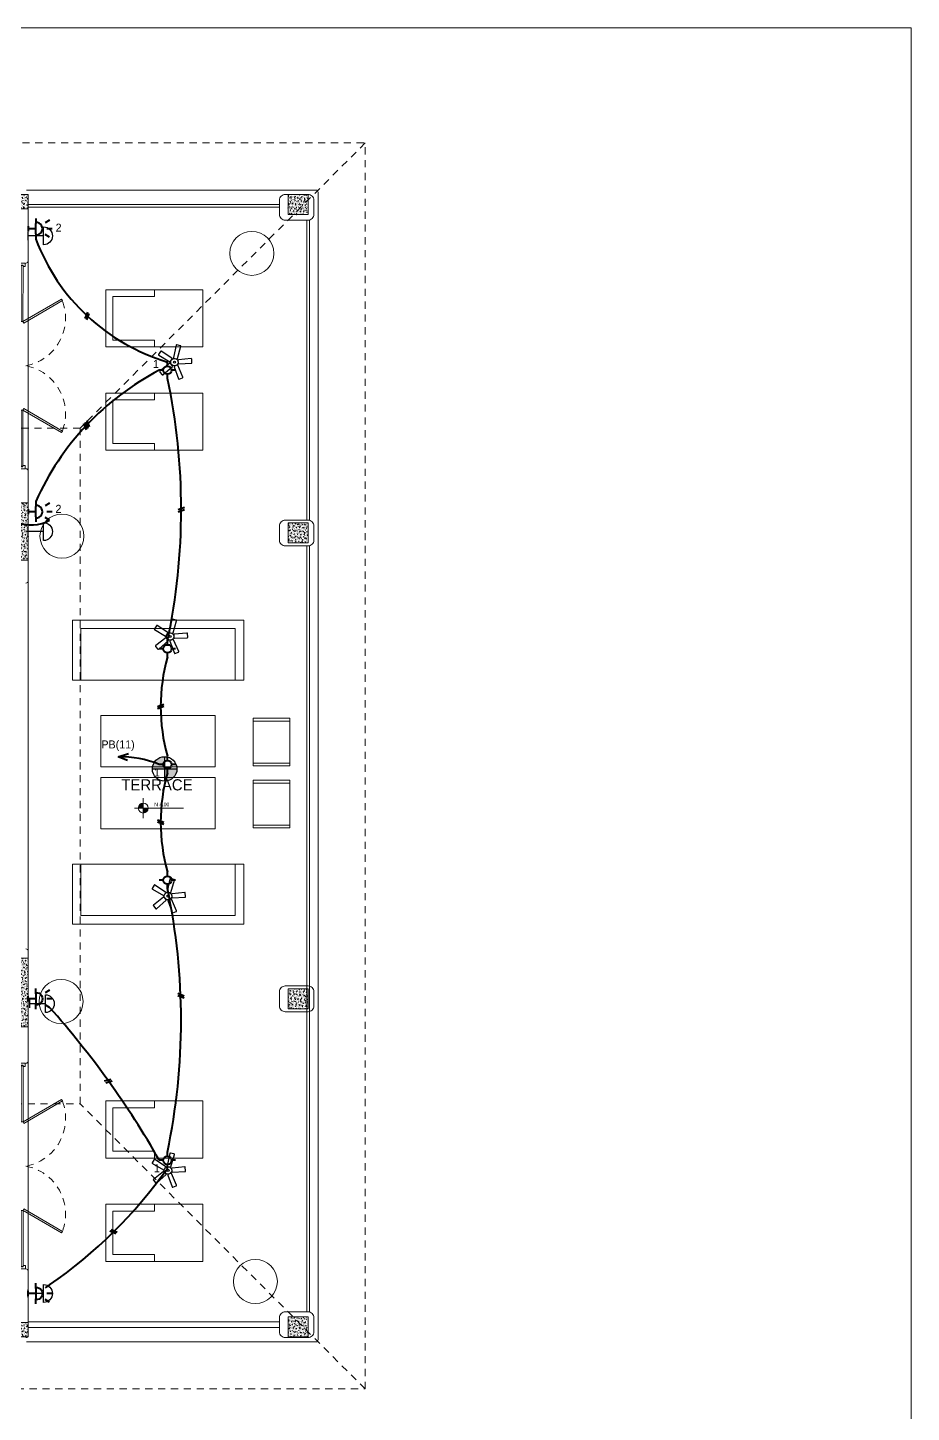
# Model space of a CAD drawing. Header units: metres. Extents: x 14 to 2416, y -346 to 476.
# Drawn here: x 154.02 to 169.49, y -87.38 to -63.15 of the extents above; entities that cross this region are included whole.
import ezdxf

# ---------------------------------------------------------------- set-up
doc = ezdxf.new("R2010")
doc.units = ezdxf.units.M
doc.linetypes.add('0', pattern=[0])
doc.linetypes.add('HIDDEN2', pattern=[0.1875, 0.125, -0.0625])
doc.layers.get('0').update_dxf_attribs({"linetype": '0', "lineweight": 20})
doc.layers.get('Defpoints').update_dxf_attribs({"color": 6})
for name, color, linetype, lineweight in [('01_Mobiliario', 19, 'Continuous', 0), ('A-ANNO-TEXT', 20, 'Continuous', 13), ('A-DOOR', 35, 'Continuous', 5), ('A-WALL', 250, 'Continuous', 20), ('baños', 251, 'Continuous', 0), ('Columnas', 7, 'Continuous', 18), ('E Salida Luces', 22, 'Continuous', 40), ('E Tuberia Emp Losa', 22, 'Continuous', 40), ('MOBILIARIOS', 252, 'Continuous', 0), ('muros bajitos', 252, 'Continuous', 5), ('piso', 253, 'Continuous', 0), ('textos', 7, 'Continuous', 0)]:
    doc.layers.add(name, color=color, linetype=linetype, lineweight=lineweight)
doc.layers.add('HATCH', color=8, linetype='Continuous')
doc.layers.add('MAVA Luminarias', color=1, linetype='Continuous')
doc.layers.add('Techos 1', color=7, linetype='HIDDEN2', lineweight=9, true_color=0x42391a)
doc.styles.add('CENTURY GOTHIC', font='GOTHIC.TTF')
doc.styles.add('ESC100-2mm', font='arial.ttf', dxfattribs={"height": 0.15})
doc.styles.get("Standard").update_dxf_attribs({"font": 'arial.ttf', "height": 0.1875})
pattern_1 = [(50, (114.33107, 55.238796), (0.058299094, -0.005100507), [0.006096, -0.067056]), (355, (114.33107, 55.238796), (-0.011277895, 0.06113819), [0.0048768, -0.053644987]), (100.451445, (114.33593, 55.23837), (0.0470212, 0.05603768), [0.005180803, -0.056988878]), (46.1842, (114.33107, 55.25505), (0.086745293, -0.013453545), [0.009144, -0.100584]), (96.63556, (114.3383, 55.25393), (0.075969323, 0.07917636), [0.00777121, -0.085483395]), (351.18415, (114.33107, 55.25505), (0.07596932, 0.07917636), [0.00731519, -0.080467114]), (21, (114.3392, 55.25099), (0.048516605, -0.032724863), [0.006096, -0.067056]), (326, (114.3392, 55.25099), (0.01977665, 0.05894015), [0.0048768, -0.0536448]), (71.451445, (114.34324, 55.24826), (0.068293254, 0.026215286), [0.005180803, -0.05698878]), (37.5, (114.331071, 55.238796), (0.000988353, 0.0270576124), [0, -0.05299456, 0, -0.0544576, 0, -0.053848]), (7.5, (114.33107, 55.238796), (0.021382292, 0.032057784), [0, -0.03104896, 0, -0.05177536, 0, -0.0205232]), (327.5, (114.312946, 55.238796), (0.0433889905, -0.001833198), [0, -0.02032, 0, -0.0633984, 0, -0.0841248]), (317.5, (114.304818, 55.238796), (0.047401338, 0.008136477), [0, -0.026416, 0, -0.04210304, 0, -0.0597408])]

# ---------------------------------------------------------------- blocks, each defined once
blk = doc.blocks.new('abanico mava')
at = {"layer": 'MAVA Luminarias', "linetype": 'ByBlock', "lineweight": -2, "extrusion": (4.64878e-10, 3.72215e-09, 1), "elevation": 0}
for points in [[(513803.102, 2035248.678), (513803.215, 2035249.086, 0.421374), (513803.203, 2035249.107), (513803.084, 2035249.136, 0.421374), (513803.064, 2035249.124), (513802.972, 2035248.71, 0.407089), (513802.984, 2035248.69), (513803.082, 2035248.666, 0.407089)], [(513802.921, 2035248.69), (513802.567, 2035248.923, 0.421374), (513802.544, 2035248.918), (513802.479, 2035248.814, 0.421374), (513802.485, 2035248.791), (513802.85, 2035248.576, 0.407089), (513802.873, 2035248.581), (513802.926, 2035248.667, 0.407089)], [(513802.993, 2035248.405), (513803.142, 2035248.008, 0.421374), (513803.164, 2035247.998), (513803.278, 2035248.044, 0.421374), (513803.287, 2035248.066), (513803.118, 2035248.455, 0.407089), (513803.096, 2035248.464), (513803.003, 2035248.426, 0.407089)]]:
    blk.add_lwpolyline(points, format="xyb", close=True, dxfattribs=at)
at = {"layer": 'MAVA Luminarias', "linetype": 'ByBlock', "lineweight": -2, "extrusion": (4.64878e-10, 3.72215e-09, 1)}
for points in [[(513802.854, 2035248.521), (513802.522, 2035248.257, 0.421374), (513802.52, 2035248.233), (513802.599, 2035248.139, 0.421374), (513802.623, 2035248.137), (513802.94, 2035248.418, 0.407089), (513802.942, 2035248.442), (513802.877, 2035248.519, 0.407089)], [(513803.147, 2035248.501), (513803.57, 2035248.521, 0.421374), (513803.586, 2035248.539), (513803.578, 2035248.661, 0.421374), (513803.559, 2035248.676), (513803.137, 2035248.636, 0.407089), (513803.122, 2035248.618), (513803.129, 2035248.517, 0.407089)]]:
    blk.add_lwpolyline(points, format="xyb", close=True, dxfattribs=at)
at = {"layer": 'MAVA Luminarias', "linetype": 'ByBlock', "lineweight": -2}
for radius in [0.123, 0.0335]:
    blk.add_circle((513803.004, 2035248.559), radius, dxfattribs=at)
blk = doc.blocks.new('lum decorativa')
at = {"layer": 'MAVA Luminarias', "ltscale": 0.3, "transparency": 33554687}
h = blk.add_hatch(color=82, dxfattribs=at)
h.paths.add_polyline_path([(513802.9376, 2035251.3382, 0.414214), (513802.8639, 2035251.2646), (513802.9376, 2035251.2646)])
h.paths.add_polyline_path([(513802.9376, 2035251.1909, 0.414214), (513803.0112, 2035251.2646), (513802.9376, 2035251.2646)])
at = {"layer": 'MAVA Luminarias', "color": 82, "ltscale": 0.3, "transparency": 33554687}
for p, q in [((513802.9376, 2035251.3382), (513802.9376, 2035251.1909)), ((513802.8639, 2035251.2646), (513803.0112, 2035251.2646))]:
    blk.add_line(p, q, dxfattribs=at)
blk.add_circle((513802.9376, 2035251.2646), 0.0737, dxfattribs=at)
blk = doc.blocks.new('SCONCE 1')
at = {"layer": 'MAVA Luminarias', "color": 5, "linetype": 'Continuous'}
for p, q in [((-1.374, 0.679), (-1.374, 1.191)), ((-1.374, 0.935), (-0.931, 0.935)), ((-0.931, 0.816), (-0.931, 1.054))]:
    blk.add_line(p, q, dxfattribs=at)
blk.add_arc((-1.374, 0.935), 0.256, 90, 270, dxfattribs=at)
blk = doc.blocks.new('A$C2f9b60d5')
at = {"layer": 'A-DOOR'}
for p, q in [((0, 0.101), (0.06, 0.101)), ((0, 0.101), (0, 0.001)), ((0.035, 0.001), (0, 0.001)), ((0.035, 0.061), (0.035, 0.001)), ((0.06, 0.061), (0.035, 0.061)), ((0.06, 0.061), (0.06, 0.101)), ((3.6, 0.1), (3.54, 0.1)), ((3.54, 0.06), (3.54, 0.1)), ((3.54, 0.06), (3.565, 0.06)), ((3.565, 0.06), (3.565, 0)), ((3.565, 0), (3.6, 0)), ((3.6, 0.1), (3.6, 0))]:
    blk.add_line(p, q, dxfattribs=at)
for points in [[(0.631, 0.734), (1.025, 0.06), (1.051, 0.076), (0.658, 0.749)], [(2.966, 0.734), (2.572, 0.06), (2.546, 0.075), (2.94, 0.749)], [(0.045, 0.061), (1.025, 0.06), (1.025, 0.03), (0.045, 0.03)], [(3.552, 0.06), (2.572, 0.06), (2.572, 0.03), (3.552, 0.03)]]:
    blk.add_lwpolyline(points, close=True, dxfattribs=at)
at = {"layer": 'A-DOOR', "linetype": 'HIDDEN2'}
for centre, start, end in [((0.96, -0.049), 10.7613, 110.7488), ((2.637, -0.049), 69.2325, 169.2199)]:
    blk.add_arc(centre, 0.854, start, end, dxfattribs=at)
blk = doc.blocks.new('A$C89702949')
at = {"layer": 'HATCH'}
h = blk.add_hatch(dxfattribs=at)
h.set_pattern_fill('AR-CONC', color=256, scale=0.00032)
h.set_pattern_definition(pattern_1)
h.paths.add_polyline_path([(0, 19.989), (0, 19.689), (0.8, 19.689), (0.8, 19.989)])
h = blk.add_hatch(dxfattribs=at)
h.set_pattern_fill('AR-CONC', color=256, scale=0.00032)
h.set_pattern_definition(pattern_1)
h.paths.add_polyline_path([(6.162, 19.989), (6.162, 19.689), (6.762, 19.689), (6.762, 19.989)])
h = blk.add_hatch(dxfattribs=at)
h.set_pattern_fill('AR-CONC', color=256, scale=0.00032)
h.set_pattern_definition(pattern_1)
h.paths.add_polyline_path([(15.3, 19.989), (15.3, 19.689), (16.1, 19.689), (16.1, 19.989)])
h = blk.add_hatch(dxfattribs=at)
h.set_pattern_fill('AR-CONC', color=256, scale=0.00032)
h.set_pattern_definition(pattern_1)
h.paths.add_polyline_path([(19.75, 19.989), (19.75, 19.739), (20.7, 19.739), (20.95, 19.739), (20.95, 19.989)])
h = blk.add_hatch(dxfattribs=at)
h.set_pattern_fill('AR-CONC', color=256, scale=0.00032)
h.set_pattern_definition(pattern_1)
h.paths.add_polyline_path([(25.5, 19.637), (25.85, 19.637), (25.85, 19.987), (25.5, 19.987)])
h = blk.add_hatch(dxfattribs=at)
h.set_pattern_fill('AR-CONC', color=256, scale=0.00032)
h.set_pattern_definition(pattern_1)
h.paths.add_polyline_path([(20.95, 13.59), (20.65, 13.59), (20.65, 14.594), (20.95, 14.594)])
h = blk.add_hatch(dxfattribs=at)
h.set_pattern_fill('AR-CONC', color=256, scale=0.00032)
h.set_pattern_definition(pattern_1)
h.paths.add_polyline_path([(0, 14.289), (0, 13.989), (0.8, 13.989), (0.8, 14.289)])
h = blk.add_hatch(dxfattribs=at)
h.set_pattern_fill('AR-CONC', color=256, scale=0.00032)
h.set_pattern_definition(pattern_1)
h.paths.add_polyline_path([(4.101, 14.239), (4.101, 13.989), (4.701, 13.989), (4.701, 14.239)])
h = blk.add_hatch(dxfattribs=at)
h.set_pattern_fill('AR-CONC', color=256, scale=0.00032)
h.set_pattern_definition(pattern_1)
h.paths.add_polyline_path([(7.875, 13.989), (8.125, 13.989), (8.125, 14.239), (7.875, 14.239)])
h = blk.add_hatch(dxfattribs=at)
h.set_pattern_fill('AR-CONC', color=256, scale=0.00032)
h.set_pattern_definition(pattern_1)
h.paths.add_polyline_path([(11.075, 13.989), (11.325, 13.989), (11.325, 14.239), (11.075, 14.239)])
h = blk.add_hatch(dxfattribs=at)
h.set_pattern_fill('AR-CONC', color=256, scale=0.00032)
h.set_pattern_definition(pattern_1)
h.paths.add_polyline_path([(14.65, 13.235), (14.4, 13.235), (14.4, 14.239), (15.55, 14.239), (15.55, 13.989), (14.65, 13.989)])
h = blk.add_hatch(dxfattribs=at)
h.set_pattern_fill('AR-CONC', color=256, scale=0.00032)
h.set_pattern_definition(pattern_1)
h.paths.add_polyline_path([(25.5, 13.895), (25.85, 13.895), (25.85, 14.245), (25.5, 14.245)])
h = blk.add_hatch(dxfattribs=at)
h.set_pattern_fill('AR-CONC', color=256, scale=0.00032)
h.set_pattern_definition(pattern_1)
h.paths.add_polyline_path([(11.075, 11.779), (11.325, 11.779), (11.325, 12.029), (11.075, 12.029)])
h = blk.add_hatch(dxfattribs=at)
h.set_pattern_fill('AR-CONC', color=256, scale=0.00032)
h.set_pattern_definition(pattern_1)
h.paths.add_polyline_path([(2.272, 7.97), (2.522, 7.97), (2.522, 8.22), (2.272, 8.22)])
h = blk.add_hatch(dxfattribs=at)
h.set_pattern_fill('AR-CONC', color=256, scale=0.00032)
h.set_pattern_definition(pattern_1)
h.paths.add_polyline_path([(7.875, 7.97), (8.125, 7.97), (8.125, 8.22), (7.875, 8.22)])
h = blk.add_hatch(dxfattribs=at)
h.set_pattern_fill('AR-CONC', color=256, scale=0.00032)
h.set_pattern_definition(pattern_1)
h.paths.add_polyline_path([(11.075, 7.979), (11.325, 7.979), (11.325, 8.229), (11.075, 8.229)])
h = blk.add_hatch(dxfattribs=at)
h.set_pattern_fill('AR-CONC', color=256, scale=0.00032)
h.set_pattern_definition(pattern_1)
h.paths.add_polyline_path([(14.65, 6.655), (14.4, 6.655), (14.4, 5.75), (15.55, 5.75), (15.55, 6), (14.65, 6)])
h = blk.add_hatch(dxfattribs=at)
h.set_pattern_fill('AR-CONC', color=256, scale=0.00032)
h.set_pattern_definition(pattern_1)
h.paths.add_polyline_path([(20.95, 5.425), (20.65, 5.425), (20.65, 6.625), (20.95, 6.625)])
h = blk.add_hatch(dxfattribs=at)
h.set_pattern_fill('AR-CONC', color=256, scale=0.00032)
h.set_pattern_definition(pattern_1)
h.paths.add_polyline_path([(25.5, 5.74), (25.85, 5.74), (25.85, 6.09), (25.5, 6.09)])
h = blk.add_hatch(dxfattribs=at)
h.set_pattern_fill('AR-CONC', color=256, scale=0.00032)
h.set_pattern_definition(pattern_1)
h.paths.add_polyline_path([(2.3, 5.4), (2.55, 5.4), (2.55, 6), (2.3, 6)])
h = blk.add_hatch(dxfattribs=at)
h.set_pattern_fill('AR-CONC', color=256, scale=0.00032)
h.set_pattern_definition(pattern_1)
h.paths.add_polyline_path([(7.9, 6), (7.9, 5.7), (8.7, 5.7), (8.7, 6)])
h = blk.add_hatch(dxfattribs=at)
h.set_pattern_fill('AR-CONC', color=256, scale=0.00032)
h.set_pattern_definition(pattern_1)
h.paths.add_polyline_path([(2.3, 1.6), (2.55, 1.6), (2.55, 2.2), (2.3, 2.2)])
h = blk.add_hatch(dxfattribs=at)
h.set_pattern_fill('AR-CONC', color=256, scale=0.00032)
h.set_pattern_definition(pattern_1)
h.paths.add_polyline_path([(8.397, 0.3), (8.1, 0.3), (7.9, 0.3), (7.9, 0), (8.397, 0), (8.397, 0.196), (8.397, 0.196)])
h = blk.add_hatch(dxfattribs=at)
h.set_pattern_fill('AR-CONC', color=256, scale=0.00032)
h.set_pattern_definition(pattern_1)
h.paths.add_polyline_path([(10.198, 0.25), (10.198, 0), (10.798, 0), (10.798, 0.25)])
h = blk.add_hatch(dxfattribs=at)
h.set_pattern_fill('AR-CONC', color=256, scale=0.00032)
h.set_pattern_definition(pattern_1)
h.paths.add_polyline_path([(15.3, 0.3), (15.3, 0), (16.1, 0), (16.1, 0.3)])
h = blk.add_hatch(dxfattribs=at)
h.set_pattern_fill('AR-CONC', color=256, scale=0.00032)
h.set_pattern_definition(pattern_1)
h.paths.add_polyline_path([(19.95, 0), (19.95, 0.25), (20.7, 0.25), (20.7, 0.25), (20.95, 0.25), (20.95, 0)])
h = blk.add_hatch(dxfattribs=at)
h.set_pattern_fill('AR-CONC', color=256, scale=0.00032)
h.set_pattern_definition(pattern_1)
h.paths.add_polyline_path([(25.5, 0.002), (25.85, 0.002), (25.85, 0.352), (25.5, 0.352)])
at = {"layer": 'Columnas'}
for points in [[(0, 19.989), (0, 19.689), (0.8, 19.689), (0.8, 19.989)], [(6.162, 19.989), (6.162, 19.689), (6.762, 19.689), (6.762, 19.989)], [(15.3, 19.989), (15.3, 19.689), (16.1, 19.689), (16.1, 19.989)], [(19.75, 19.989), (20.95, 19.989), (20.95, 19.739), (20.7, 19.739), (20.7, 19.739), (19.75, 19.739)], [(25.5, 19.637), (25.85, 19.637), (25.85, 19.987), (25.5, 19.987)], [(20.95, 13.59), (20.65, 13.59), (20.65, 14.594), (20.95, 14.594)], [(0, 14.289), (0, 13.989), (0.8, 13.989), (0.8, 14.289)], [(4.101, 14.239), (4.101, 13.989), (4.701, 13.989), (4.701, 14.239)], [(7.875, 13.989), (8.125, 13.989), (8.125, 14.239), (7.875, 14.239)], [(11.075, 13.989), (11.325, 13.989), (11.325, 14.239), (11.075, 14.239)], [(14.4, 14.239), (15.55, 14.239), (15.55, 13.989), (14.4, 13.989)], [(25.5, 13.895), (25.85, 13.895), (25.85, 14.245), (25.5, 14.245)], [(11.075, 11.779), (11.325, 11.779), (11.325, 12.029), (11.075, 12.029)], [(2.272, 7.97), (2.522, 7.97), (2.522, 8.22), (2.272, 8.22)], [(7.875, 7.97), (8.125, 7.97), (8.125, 8.22), (7.875, 8.22)], [(11.075, 7.979), (11.325, 7.979), (11.325, 8.229), (11.075, 8.229)], [(20.95, 5.425), (20.65, 5.425), (20.65, 6.625), (20.95, 6.625)], [(25.5, 5.74), (25.85, 5.74), (25.85, 6.09), (25.5, 6.09)], [(2.3, 5.4), (2.55, 5.4), (2.55, 6), (2.3, 6)], [(7.9, 6), (7.9, 5.7), (8.7, 5.7), (8.7, 6)], [(2.3, 1.6), (2.55, 1.6), (2.55, 2.2), (2.3, 2.2)], [(10.198, 0.25), (10.198, 0), (10.798, 0), (10.798, 0.25)], [(15.3, 0.3), (15.3, 0), (16.1, 0), (16.1, 0.3)], [(25.5, 0.002), (25.85, 0.002), (25.85, 0.352), (25.5, 0.352)]]:
    blk.add_lwpolyline(points, close=True, dxfattribs=at)
for points in [[(14.65, 13.235), (14.4, 13.235), (14.4, 14.239), (15.55, 14.239), (15.55, 13.989), (14.65, 13.989), (14.65, 13.235)], [(14.65, 6.655), (14.4, 6.655), (14.4, 5.75), (15.55, 5.75), (15.55, 6), (14.65, 6), (14.65, 6.655)], [(8.398, 0), (7.9, 0), (7.9, 0.3), (8.1, 0.3), (8.1, 0.3), (8.397, 0.3), (8.398, 0)], [(19.95, 0), (20.95, 0), (20.95, 0.25), (20.7, 0.25), (20.7, 0.25), (19.95, 0.25), (19.95, 0)]]:
    blk.add_lwpolyline(points, dxfattribs=at)
blk = doc.blocks.new('PL BASE 2N NASAS 09')
at = {"layer": 'textos', "transparency": 33554534}
h = blk.add_hatch(color=256, dxfattribs=at)
h.dxf.hatch_style = 1
h.paths.add_polyline_path([(181.612, -15.862, 0.414214), (181.525, -15.949), (181.612, -15.949)])
h.paths.add_polyline_path([(181.698, -15.949), (181.612, -15.949), (181.612, -16.035, 0.414214)])
at = {"layer": 'A-WALL'}
for p, q in [((179.598, -5.252), (179.598, -6.372)), ((179.598, -10.052), (179.598, -11.972)), ((179.598, -18.452), (179.598, -20.372)), ((179.598, -25.172), (179.598, -24.052))]:
    blk.add_line(p, q, dxfattribs=at)
for points in [[(184.498, -5.212), (184.098, -5.212, 0.414214), (183.998, -5.312), (183.998, -5.562, 0.414214), (184.098, -5.662), (184.498, -5.662, 0.414214), (184.598, -5.562), (184.598, -5.312, 0.414214)], [(184.498, -10.912), (184.098, -10.912, 0.414214), (183.998, -11.012), (183.998, -11.262, 0.414214), (184.098, -11.362), (184.498, -11.362, 0.414214), (184.598, -11.262), (184.598, -11.012, 0.414214)], [(184.498, -19.511), (184.098, -19.511, -0.414214), (183.998, -19.411), (183.998, -19.161, -0.414214), (184.098, -19.061), (184.498, -19.061, -0.414214), (184.598, -19.161), (184.598, -19.411, -0.414214)], [(184.498, -25.212), (184.098, -25.212, -0.414214), (183.998, -25.112), (183.998, -24.862, -0.414214), (184.098, -24.762), (184.498, -24.762, -0.414214), (184.598, -24.862), (184.598, -25.112, -0.414214)]]:
    blk.add_lwpolyline(points, format="xyb", close=True, dxfattribs=at)
for centre, start, end in [((179.558, -6.372), 270, 0), ((179.558, -10.052), 360, 90), ((179.558, -11.972), 270, 360), ((179.558, -18.452), 0, 90), ((179.558, -20.372), 270, 0), ((179.558, -24.052), 0, 90), ((179.558, -25.172), 270, 0)]:
    blk.add_arc(centre, 0.04, start, end, dxfattribs=at)
at = {"layer": 'muros bajitos'}
for p, q in [((183.998, -5.389), (179.598, -5.389)), ((183.998, -5.437), (179.598, -5.437)), ((184.474, -5.662), (184.474, -10.912)), ((184.524, -5.658), (184.524, -10.915)), ((184.474, -11.362), (184.474, -24.762)), ((184.524, -11.358), (184.524, -24.765)), ((183.998, -24.935), (179.598, -24.935)), ((183.998, -25.035), (179.598, -25.035))]:
    blk.add_line(p, q, dxfattribs=at)
at = {"layer": 'piso'}
for p, q in [((179.568, -5.135), (184.633, -5.135)), ((184.673, -5.175), (184.673, -25.249)), ((179.598, -6.372), (179.598, -10.052)), ((179.598, -11.972), (179.598, -18.452)), ((179.598, -24.074), (179.598, -20.349)), ((179.568, -25.289), (184.633, -25.289))]:
    blk.add_line(p, q, dxfattribs=at)
for centre, start, end in [((184.633, -5.175), 0, 90), ((184.633, -25.249), 270, 0)]:
    blk.add_arc(centre, 0.04, start, end, dxfattribs=at)
at = {"layer": 'Techos 1'}
for p, q in [((157.448, -4.312), (185.498, -4.312)), ((185.498, -4.312), (180.508, -9.301)), ((185.498, -26.112), (185.498, -4.312)), ((185.498, -26.112), (180.508, -21.123)), ((160.048, -26.112), (185.498, -26.112))]:
    blk.add_line(p, q, dxfattribs=at)
blk.add_lwpolyline([(180.508, -9.301), (177.114, -9.301), (177.114, -21.123), (180.508, -21.123)], close=True, dxfattribs=at)
at = {"layer": 'textos'}
for p, q in [((181.458, -15.949), (182.319, -15.949)), ((181.612, -15.775), (181.612, -16.123))]:
    blk.add_line(p, q, dxfattribs=at)
blk.add_circle((181.612, -15.949), 0.0865, dxfattribs=at)
at = {"color": 1}
blk.add_blockref('A$C89702949', (158.648, -25.201), dxfattribs=at)
at = {"color": 1, "rotation": 270}
blk.add_blockref('A$C2f9b60d5', (179.447, -6.412), dxfattribs=at)
at = {"color": 1, "xscale": -1, "rotation": 270}
blk.add_blockref('A$C2f9b60d5', (179.448, -24.012), dxfattribs=at)
at = {"layer": 'baños', "linetype": 'Continuous', "flags": 8}
for tag, p in [('MODELNUMBER', (167.133, -5.631, 0)), ('TRADENAME', (167.133, -5.631, 0)), ('PRODUCT', (167.133, -5.631, 0)), ('MATERIAL', (167.133, -5.631, 0)), ('MODELNUMBER', (168.308, -5.631, 0)), ('TRADENAME', (168.308, -5.631, 0)), ('PRODUCT', (168.308, -5.631, 0)), ('MATERIAL', (168.308, -5.631, 0))]:
    blk.add_attdef(tag, p, '', height=0.0000254, rotation=180.0001, dxfattribs=at)
at = {"layer": 'baños', "linetype": 'Continuous'}
for tag, p, rotation in [('MODELNUMBER', (169.243, -19.706), 180.0001), ('TRADENAME', (169.243, -19.706), 180.0001), ('PRODUCT', (169.243, -19.706), 180.0001), ('MATERIAL', (169.243, -19.706), 180.0001), ('MODELNUMBER', (169.952, -19.706), 179.9999), ('TRADENAME', (169.952, -19.706), 179.9999), ('PRODUCT', (169.952, -19.706), 179.9999), ('MATERIAL', (169.952, -19.706), 179.9999)]:
    blk.add_attdef(tag, p, '', height=0.0000254, rotation=rotation, dxfattribs=at)
at = {"layer": 'textos', "insert": (180.154, -15.642), "char_height": 0.195, "width": 3.40488, "attachment_point": 7}
blk.add_mtext('\\pi1.07565;{\\fChampagne & Limousines|b0|i0|c0|p34;TERRACE }', dxfattribs=at)
at = {"layer": 'textos', "insert": (181.805, -15.853), "char_height": 0.065, "attachment_point": 1, "style": 'ESC100-2mm'}
blk.add_mtext_dynamic_manual_height_columns('{\\Ftxt|c0;N 4.00}', width=2.21694, gutter_width=0.5, heights=[0], dxfattribs=at)
blk = doc.blocks.new('PL MUEBLES 2N NASAS 09')
at = {"layer": '01_Mobiliario'}
for p, q in [((230.786, 47.305), (232.786, 47.305)), ((230.786, 47.305), (230.786, 46.405)), ((230.786, 46.405), (232.786, 46.405))]:
    blk.add_line(p, q, dxfattribs=at)
at = {"layer": 'MOBILIARIOS'}
for p, q in [((230.872, 54.838), (230.872, 55.838)), ((230.872, 55.838), (232.572, 55.838)), ((230.992, 54.958), (230.992, 55.718)), ((231.722, 55.718), (230.992, 55.718)), ((231.722, 55.838), (231.722, 55.718)), ((232.572, 55.838), (232.572, 54.838)), ((232.572, 54.838), (230.872, 54.838)), ((231.722, 54.958), (230.992, 54.958)), ((231.722, 54.838), (231.722, 54.958)), ((230.872, 53.03), (230.872, 54.03)), ((230.872, 54.03), (232.572, 54.03)), ((231.722, 54.03), (231.722, 53.91)), ((232.572, 54.03), (232.572, 53.03)), ((230.992, 53.15), (230.992, 53.91)), ((231.722, 53.91), (230.992, 53.91)), ((231.722, 53.15), (230.992, 53.15)), ((231.722, 53.03), (231.722, 53.15)), ((232.572, 53.03), (230.872, 53.03)), ((230.286, 49.008), (230.286, 50.058)), ((230.286, 50.058), (233.286, 50.058)), ((230.436, 49.008), (230.436, 49.908)), ((230.436, 49.908), (233.136, 49.908)), ((233.136, 49.908), (233.136, 49.008)), ((233.286, 50.058), (233.286, 49.008)), ((233.286, 49.008), (230.286, 49.008)), ((230.786, 48.389), (232.786, 48.389)), ((230.786, 48.389), (230.786, 47.489)), ((232.786, 47.489), (232.786, 48.389)), ((234.092, 48.291), (233.451, 48.291)), ((233.452, 48.341), (233.452, 47.511)), ((234.092, 48.341), (233.452, 48.341)), ((233.452, 48.341), (233.452, 47.511)), ((234.092, 47.506), (234.092, 48.336)), ((234.092, 47.506), (234.092, 48.336)), ((230.786, 47.489), (232.786, 47.489)), ((233.452, 47.556), (234.092, 47.556)), ((233.452, 47.506), (234.092, 47.506)), ((232.786, 46.405), (232.786, 47.305)), ((234.092, 47.257), (233.452, 47.257)), ((233.452, 47.257), (233.452, 46.427)), ((234.092, 46.421), (234.092, 47.251)), ((234.092, 47.207), (233.451, 47.207)), ((233.452, 46.472), (234.092, 46.471)), ((233.452, 46.421), (234.092, 46.421)), ((233.286, 45.787), (230.286, 45.787)), ((230.286, 45.787), (230.286, 44.737)), ((230.436, 45.787), (230.436, 44.887)), ((233.136, 44.887), (233.136, 45.787)), ((233.286, 44.737), (233.286, 45.787)), ((230.436, 44.887), (233.136, 44.887)), ((230.286, 44.737), (233.286, 44.737)), ((230.872, 40.645), (230.872, 41.645)), ((230.872, 41.645), (232.572, 41.645)), ((230.992, 40.765), (230.992, 41.525)), ((231.722, 41.525), (230.992, 41.525)), ((231.722, 41.645), (231.722, 41.525)), ((232.572, 41.645), (232.572, 40.645)), ((231.722, 40.765), (230.992, 40.765)), ((231.722, 40.645), (231.722, 40.765)), ((232.572, 40.645), (230.872, 40.645)), ((230.872, 38.838), (230.872, 39.838)), ((230.872, 39.838), (232.572, 39.838)), ((231.722, 39.838), (231.722, 39.718)), ((232.572, 39.838), (232.572, 38.838)), ((230.992, 38.958), (230.992, 39.718)), ((231.722, 39.718), (230.992, 39.718)), ((232.572, 38.838), (230.872, 38.838)), ((231.722, 38.958), (230.992, 38.958)), ((231.722, 38.838), (231.722, 38.958))]:
    blk.add_line(p, q, dxfattribs=at)
for points in [[(233.452, 48.341), (234.092, 48.341), (234.092, 47.506), (233.452, 47.506)], [(233.452, 47.257), (234.092, 47.257), (234.092, 46.421), (233.452, 46.421)]]:
    blk.add_lwpolyline(points, close=True, dxfattribs=at)
at = {"layer": 'piso'}
for centre in [(233.428, 56.474), (230.103, 51.526), (230.088, 43.384), (233.489, 38.486)]:
    blk.add_circle(centre, 0.385, dxfattribs=at)
blk.add_blockref('PL BASE 2N NASAS 09', (49.914, 62.717))
blk = doc.blocks.new('A$C595364de')
blk.add_blockref('PL MUEBLES 2N NASAS 09', (-199.562, -36.605))
blk = doc.blocks.new('*U486')
at = {"layer": 'E Salida Luces', "linetype": 'Continuous'}
for p, q in [((-0.358, 0.001), (-0.18, 0.001)), ((0, 0.358), (0, 0.181)), ((0.18, 0.001), (0.358, 0.001)), ((0, -0.179), (0, -0.357))]:
    blk.add_line(p, q, dxfattribs=at)
blk.add_circle((0, 0.001), 0.18, dxfattribs=at)
blk = doc.blocks.new('*U370')
for p, q in [((0.03, 1.37), (-1.05, -1.48)), ((0.99, 1.37), (-0.09, -1.48))]:
    blk.add_line(p, q)
blk = doc.blocks.new('*U649')
at = {"xscale": 0.03937007874015749, "yscale": 0.03937007874015749, "zscale": 0.03937007874015749, "rotation": 0.5643749801116988}
blk.add_blockref('*U370', (0.001, 0.002), dxfattribs=at)
blk = doc.blocks.new('*U575')
at = {"xscale": 0.03937007874015749, "yscale": 0.03937007874015749, "zscale": 0.03937007874015749, "rotation": 359.5866848857359}
blk.add_blockref('*U370', (0.001, 0.002), dxfattribs=at)
blk = doc.blocks.new('*U386')
at = {"layer": 'E Salida Luces'}
for p, q in [((-0.625, 0.25), (-0.498, 0.171)), ((-0.223, 0.15), (-0.223, 0.3)), ((-0.223, 0.15), (-0.223, -0.15)), ((-0.223, 0), (0, 0)), ((0, -0.075), (0, 0.075)), ((-0.697, 0), (-0.547, 0)), ((-0.625, -0.25), (-0.498, -0.171)), ((-0.223, -0.3), (-0.223, -0.15))]:
    blk.add_line(p, q, dxfattribs=at)
blk.add_arc((-0.235, 0), 0.181, 86.1195, 273.8805, dxfattribs=at)
blk = doc.blocks.new('*U699')
at = {"xscale": 0.0393700787401575, "yscale": 0.0393700787401575, "zscale": 0.0393700787401575, "rotation": 312.4871306595004}
blk.add_blockref('*U370', (0.002, 0.001), dxfattribs=at)
blk = doc.blocks.new('*U706')
at = {"xscale": 0.03937007874015751, "yscale": 0.03937007874015751, "zscale": 0.03937007874015751, "rotation": 35.8363420419762}
blk.add_blockref('*U370', (0, 0.003), dxfattribs=at)
blk = doc.blocks.new('*U686')
at = {"xscale": 0.0393700787401575, "yscale": 0.0393700787401575, "zscale": 0.0393700787401575, "rotation": 90.33567686408225}
blk.add_blockref('*U370', (-0.002, 0.001), dxfattribs=at)
blk = doc.blocks.new('*U705')
at = {"xscale": 0.03937007874015751, "yscale": 0.03937007874015751, "zscale": 0.03937007874015751, "rotation": 225.1139688282181}
blk.add_blockref('*U370', (0.001, -0.002), dxfattribs=at)
blk = doc.blocks.new('*U753')
at = {"layer": 'E Tuberia Emp Losa', "linetype": 'Continuous'}
for p, q in [((-0.046, 0.215), (0, 0)), ((0, 0), (0.112, 0.206))]:
    blk.add_line(p, q, dxfattribs=at)

msp = doc.modelspace()

# ---------------------------------------------------------------- linework, layer by layer
at = {"layer": 'Defpoints', "lineweight": 13}
msp.add_lwpolyline([(113.19, -63.154), (169.488, -63.154), (169.488, -103.943), (113.19, -103.943)], close=True, dxfattribs=at)
at = {"layer": 'E Salida Luces'}
for centre, radius, start, end in [((157.489, -65.596), 3.558, 200.6565, 253.2723), ((158.536, -73.398), 4.793, 117.5108, 155.9134), ((145.646, -71.583), 11.06, 348.0287, 11.9713), ((154.084, -71.199), 0.655, 194.8607, 299.0184), ((159.558, -75.033), 3.212, 164.3019, 195.6981), ((155.63, -77.733), 1.824, 67.7084, 90.7747), ((159.558, -77.057), 3.212, 164.3019, 195.6981), ((145.454, -80.519), 11.25, 348.1669, 11.8331), ((142.696, -90.726), 15.679, 29.6515, 41.7047), ((149.566, -78.192), 8.474, 304.7983, 324.5031)]:
    msp.add_arc(centre, radius, start, end, dxfattribs=at)

# ---------------------------------------------------------------- block references
at = {"layer": 'A-ANNO-TEXT'}
msp.add_blockref('A$C595364de', (124.077, -86.971), dxfattribs=at)
at = {"layer": 'E Salida Luces', "color": 1, "xscale": 0.6, "yscale": 0.6, "zscale": 0.6, "rotation": 180}
for p in [(154.027, -66.671), (154.027, -71.622)]:
    msp.add_blockref('*U386', p, dxfattribs=at)
at = {"layer": 'E Salida Luces', "xscale": 0.4, "yscale": 0.4, "zscale": 0.4, "rotation": 180}
for p in [(156.465, -69.146), (156.465, -74.02), (156.465, -76.045), (156.465, -78.069), (156.465, -82.969)]:
    msp.add_blockref('*U486', p, dxfattribs=at)
at = {"layer": 'E Salida Luces', "color": 1, "xscale": -0.6, "yscale": 0.6, "zscale": 0.6}
for p in [(154.027, -80.145), (154.027, -85.301)]:
    msp.add_blockref('*U386', p, dxfattribs=at)
at = {"layer": 'E Tuberia Emp Losa'}
for name, p, xscale, yscale, zscale, rotation in [('*U699', (155.061, -68.197), -0.9842519685039484, 0.9842519685039484, 0.9842519685039484, 90), ('*U699', (155.034, -70.121), 0.9842519685039484, 0.9842519685039484, 0.9842519685039484, 90.00000000000001), ('*U699', (155.061, -70.096), 0.9842519685039484, 0.9842519685039484, 0.9842519685039484, 90.00000000000001), ('*U686', (156.706, -71.583), -0.9842519685039484, 0.9842519685039484, 0.9842519685039484, 180), ('*U649', (156.345, -75.033), -0.9842519685039484, 0.9842519685039484, 0.9842519685039484, 270), ('*U753', (155.605, -75.909), -0.799999999999992, 0.799999999999992, 0.799999999999992, 259.802668622166), ('*U649', (156.345, -77.057), 0.9842519685039484, 0.9842519685039484, 0.9842519685039484, 270), ('*U575', (156.701, -80.094), 0.9842519685039484, 0.9842519685039484, 0.9842519685039484, 270), ('*U706', (155.432, -81.582), 0.9842519685039484, 0.9842519685039484, 0.9842519685039484, 90.00000000000001), ('*U705', (155.521, -84.221), -0.9842519685039484, 0.9842519685039484, 0.9842519685039484, 90)]:
    msp.add_blockref(name, p, dxfattribs=dict(at, xscale=xscale, yscale=yscale, zscale=zscale, rotation=rotation))
at = {"layer": 'MAVA Luminarias', "color": 251, "xscale": -0.6101999921123585, "yscale": 0.6101999921123585, "zscale": 0.6101999921123585}
for p in [(153.458, -67.367), (153.458, -72.541), (153.489, -80.801), (153.458, -85.871)]:
    msp.add_blockref('SCONCE 1', p, dxfattribs=at)
at = {"layer": 'MAVA Luminarias', "xscale": 0.5267524126646371, "yscale": 0.5267524126646371, "zscale": 0.5267524126646371}
for p in [(-270490.385, -1072141.095), (-270490.459, -1072145.895), (-270490.497, -1072150.435), (-270490.497, -1072155.235)]:
    msp.add_blockref('abanico mava', p, dxfattribs=at)
at = {"layer": 'MAVA Luminarias', "color": 82, "xscale": 2.91286913078865, "yscale": 2.91286913078865, "zscale": 2.91286913078865}
msp.add_blockref('lum decorativa', (-1496484.3, -5928496.705), dxfattribs=at)

# ---------------------------------------------------------------- texts
at = {"layer": 'E Tuberia Emp Losa', "char_height": 0.14, "attachment_point": 5, "style": 'CENTURY GOTHIC'}
for s, insert, width in [('2 ', (154.559, -66.653), 0.27681), ('1 ', (156.263, -69.037), 0.27681), ('2 ', (154.557, -71.572), 0.27681), ('PB(11) ', (155.6, -75.715), 0.58376), ('1 ', (156.282, -76.183), 0.27681), ('1 ', (156.282, -83.108), 0.27681)]:
    msp.add_mtext(s, dxfattribs=dict(at, insert=insert, width=width))

doc.saveas('drawing.dxf')
